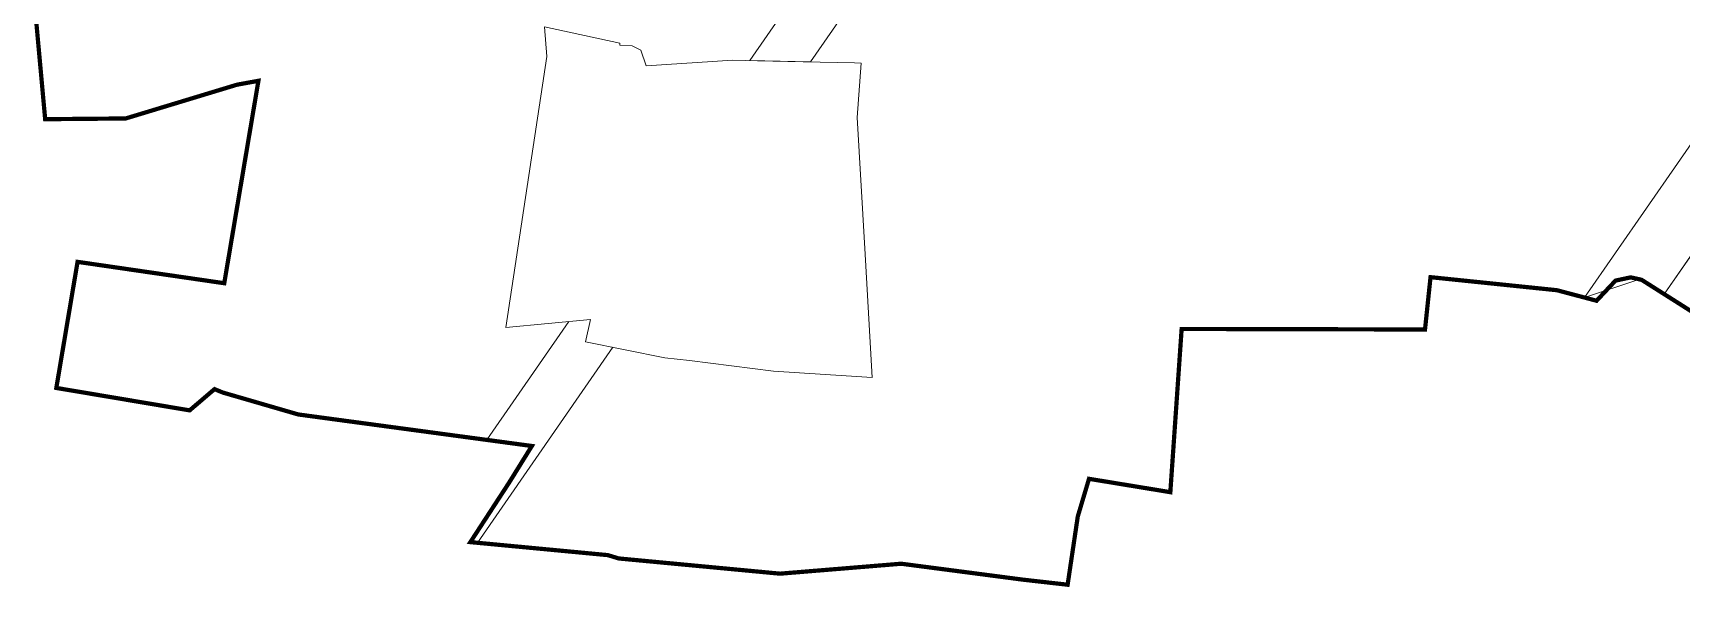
# Model space of a CAD drawing. Header units: millimetres. Extents: x 1112055 to 3390982, y -148532 to 766891.
# Drawn here: x 2348138 to 2349621, y 564578 to 565077 of the extents above; entities that cross this region are included whole.
import ezdxf

# ---------------------------------------------------------------- set-up
doc = ezdxf.new("R2010")
doc.units = ezdxf.units.MM
doc.layers.add('B TITLE BLOCK', color=250, linetype='Continuous', lineweight=0)

# ---------------------------------------------------------------- blocks, each defined once
blk = doc.blocks.new('H')
for p, q in [((16784.71, 3211.3), (16887.2, 3359.29)), ((16267.36, 3198.33), (16228.65, 3142.44)), ((16288.16, 3186.21), (16224.19, 3093.83))]:
    blk.add_line(p, q)
at = {"color": 7}
blk.add_lwpolyline([(16806.26, 3197.65, 2, 2, 0), (16773.99, 3218.1, 2, 2, 0), (16768.85, 3219.25, 2, 2, 0), (16761.7, 3217.72, 2, 2, 0), (16752.74, 3208.19, 2, 2, 0), (16734.05, 3213.17, 2, 2, 0), (16674.32, 3219.34, 2, 2, 0), (16671.71, 3194.6, 2, 2, 0), (16610.97, 3194.77, 2, 2, 0), (16556.77, 3194.86, 2, 2, 0), (16551.43, 3117.75, 2, 2, 0), (16513.02, 3124.06, 2, 2, 0), (16507.72, 3106.27, 2, 2, 0), (16502.92, 3074.02, 2, 2, 0), (16481.9, 3076.4, 2, 2, 0), (16424.34, 3083.94, 2, 2, 0), (16367.1, 3079.24, 2, 2, 0), (16290.9, 3086.43, 2, 2, 0), (16285.76, 3088, 2, 2, 0), (16220.84, 3094.15, 2, 2, 0), (16239.21, 3122.37, 2, 2, 0), (16249.88, 3139.57, 2, 2, 0), (16139.54, 3154.47, 2, 2, 0), (16103.9, 3164.83, 2, 2, 0), (16100, 3166.44, 2, 2, 0), (16088.25, 3156.4, 2, 2, 0), (16025.28, 3167, 2, 2, 0), (16035.31, 3226.58, 2, 2, 0), (16104.59, 3216.48, 2, 2, 0), (16120.73, 3312.12, 2, 2, 0), (16110.61, 3310.28, 2, 2, 0), (16058.06, 3294.33, 2, 2, 0), (16020.01, 3293.98, 2, 2, 0), (16015.25, 3346.09, 2, 2, 0)], format="xyseb", dxfattribs=at)
for points in [[(16849.55, 3357.62), (16747.1, 3209.69), (16772.77, 3218.31), (16773.99, 3218.1), (16784.71, 3211.3), (16887.2, 3359.29, -0.367647)], [(16458.94, 3474.96), (16352.76, 3321.65), (16381.53, 3321.04), (16479.57, 3462.6, -0.388204)]]:
    blk.add_lwpolyline(points, format="xyb")
blk.add_lwpolyline([(16405.48, 3320.53), (16402.33, 3320.59), (16377.95, 3321.11), (16356.37, 3321.57), (16344.75, 3321.82), (16303.81, 3319.23), (16301.34, 3326.6), (16297.26, 3328.69), (16291.48, 3328.95), (16291.48, 3329.93), (16255.83, 3337.55), (16256.96, 3323.54), (16237.55, 3195.61), (16277.53, 3199.26), (16275.2, 3188.81), (16312.71, 3181.28), (16324.38, 3180.01), (16363.99, 3174.96), (16410.59, 3171.96), (16407.08, 3232.81), (16403.5, 3294.85)], close=True, dxfattribs=at)
blk.add_lwpolyline([(16747.1, 3209.69), (16752.74, 3208.19), (16761.7, 3217.72), (16768.85, 3219.25), (16773.99, 3218.1), (16784.71, 3211.3)])
blk = doc.blocks.new('A$C11c4a682')
at = {"layer": 'B TITLE BLOCK', "color": 250, "lineweight": 0, "xscale": 1.05059190571305, "yscale": 1.05059190571305, "zscale": 1.05059190571305}
blk.add_blockref('H', (-13280.99, -449.66), dxfattribs=at)

msp = doc.modelspace()

# ---------------------------------------------------------------- block references
at = {"xscale": 1.813467122884372, "yscale": 1.813467122884372, "zscale": 1.813467122884372}
msp.add_blockref('A$C11c4a682', (2341712.4, 559538.9), dxfattribs=at)

doc.saveas('drawing.dxf')
